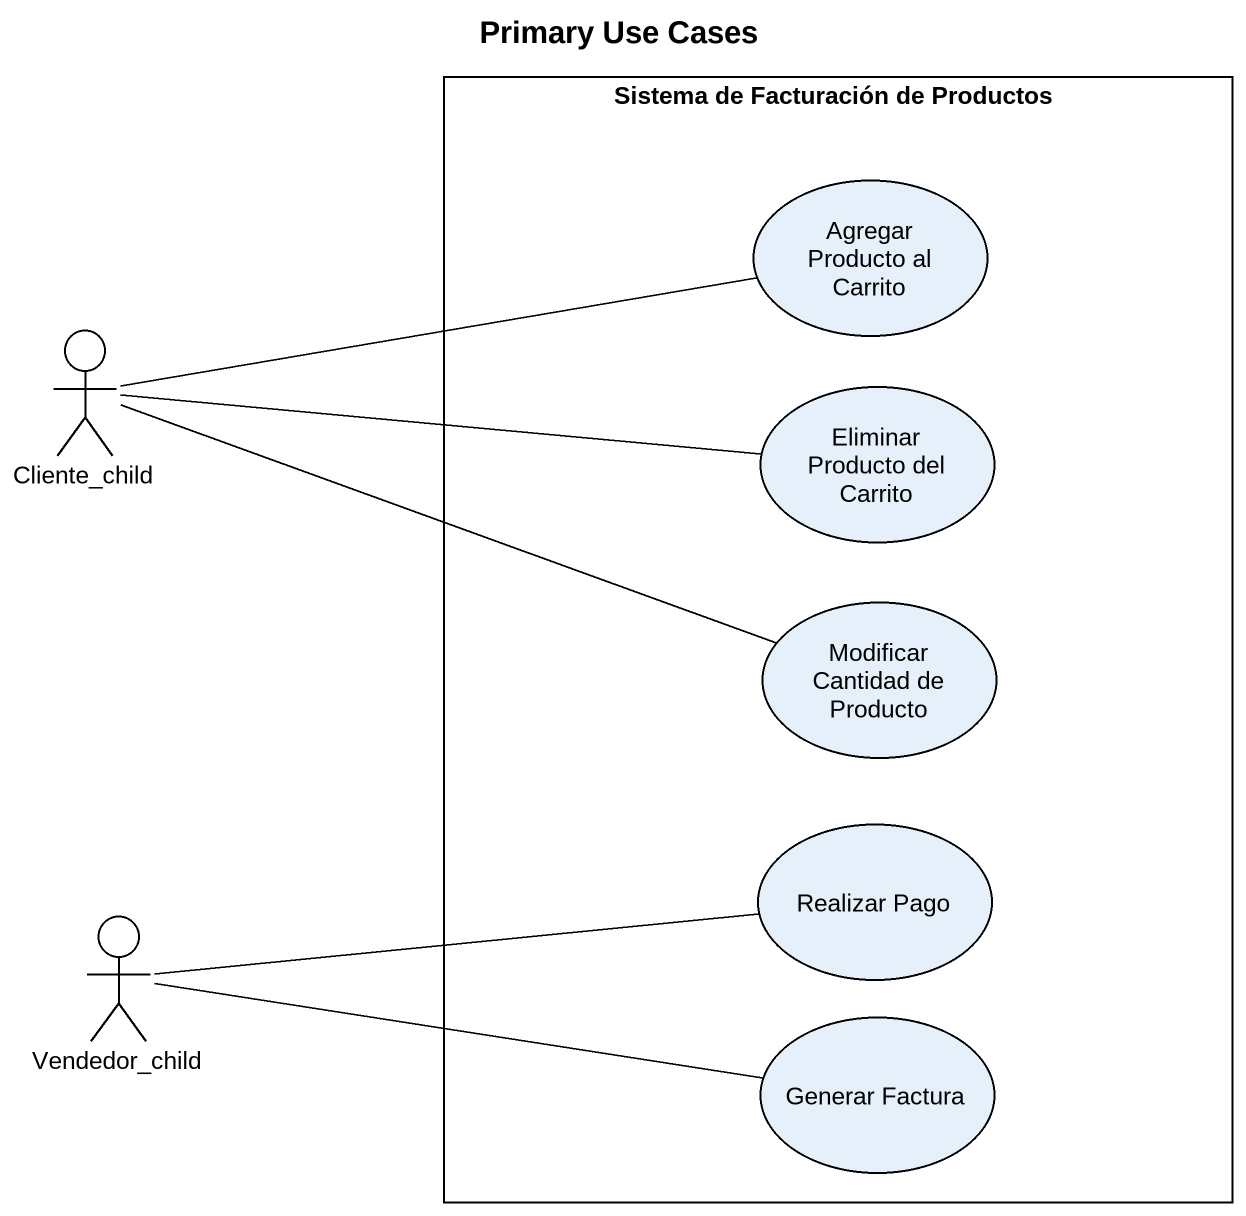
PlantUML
@startuml
title Primary Use Cases
rectangle "Sistema de Facturación de Productos" as Sistema_de_Facturación_de {
  usecase "Agregar Producto al Carrito" as Agregar_Producto_al_Carrito
  usecase "Eliminar Producto del Carrito" as Eliminar_Producto_del
  usecase "Modificar Cantidad de Producto" as Modificar_Cantidad_de
  usecase "Realizar Pago" as Realizar_Pago
  usecase "Generar Factura" as Generar_Factura
}
actor Cliente_child
actor Vendedor_child
Cliente_child -right- Agregar_Producto_al_Carrito
Cliente_child -right- Eliminar_Producto_del
Cliente_child -right- Modificar_Cantidad_de
Vendedor_child -right- Realizar_Pago
Vendedor_child -right- Generar_Factura
@enduml
